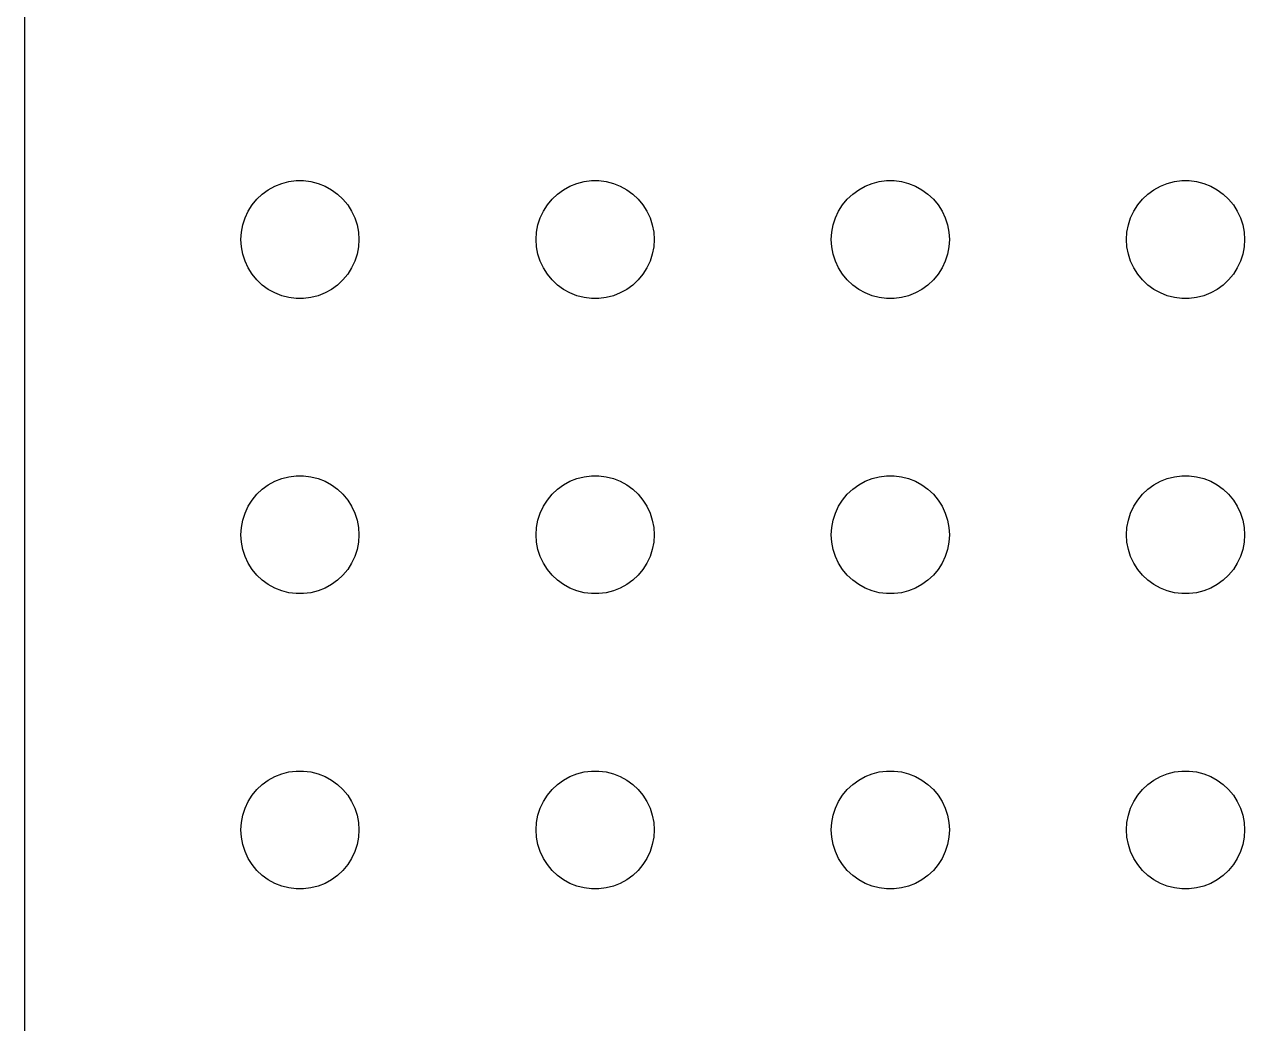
# Model space of a CAD drawing. Header units: metres. Extents: x -150 to 150, y -112 to 112.
# Drawn here: x -149.5 to -118.5, y -57.42 to -32.03 of the extents above; entities that cross this region are included whole.
import ezdxf

# ---------------------------------------------------------------- set-up
doc = ezdxf.new("R2010")
doc.units = ezdxf.units.M

msp = doc.modelspace()

# ---------------------------------------------------------------- linework, layer by layer
for p, q in [((-149.5, 107), (-149.5, -107)), ((-143.456, -36.3442), (-143.304, -36.2335)), ((-143.304, -36.2335), (-143.139, -36.1428)), ((-143.139, -36.1428), (-142.964, -36.0734)), ((-142.964, -36.0734), (-142.781, -36.0266)), ((-142.781, -36.0266), (-142.594, -36.003)), ((-142.594, -36.003), (-142.406, -36.003)), ((-142.406, -36.003), (-142.219, -36.0266)), ((-142.219, -36.0266), (-142.036, -36.0734)), ((-142.036, -36.0734), (-141.861, -36.1428)), ((-141.861, -36.1428), (-141.696, -36.2335)), ((-141.696, -36.2335), (-141.544, -36.3442)), ((-135.956, -36.3442), (-135.804, -36.2335)), ((-135.804, -36.2335), (-135.639, -36.1428)), ((-135.639, -36.1428), (-135.464, -36.0734)), ((-135.464, -36.0734), (-135.281, -36.0266)), ((-135.281, -36.0266), (-135.094, -36.003)), ((-135.094, -36.003), (-134.906, -36.003)), ((-134.906, -36.003), (-134.719, -36.0266)), ((-134.719, -36.0266), (-134.536, -36.0734)), ((-134.536, -36.0734), (-134.361, -36.1428)), ((-134.361, -36.1428), (-134.196, -36.2335)), ((-134.196, -36.2335), (-134.044, -36.3442)), ((-128.456, -36.3442), (-128.304, -36.2335)), ((-128.304, -36.2335), (-128.139, -36.1428)), ((-128.139, -36.1428), (-127.964, -36.0734)), ((-127.964, -36.0734), (-127.781, -36.0266)), ((-127.781, -36.0266), (-127.594, -36.003)), ((-127.594, -36.003), (-127.406, -36.003)), ((-127.406, -36.003), (-127.219, -36.0266)), ((-127.219, -36.0266), (-127.036, -36.0734)), ((-127.036, -36.0734), (-126.861, -36.1428)), ((-126.861, -36.1428), (-126.696, -36.2335)), ((-126.696, -36.2335), (-126.544, -36.3442)), ((-120.956, -36.3442), (-120.804, -36.2335)), ((-120.804, -36.2335), (-120.639, -36.1428)), ((-120.639, -36.1428), (-120.464, -36.0734)), ((-120.464, -36.0734), (-120.281, -36.0266)), ((-120.281, -36.0266), (-120.094, -36.003)), ((-120.094, -36.003), (-119.906, -36.003)), ((-119.906, -36.003), (-119.719, -36.0266)), ((-119.719, -36.0266), (-119.536, -36.0734)), ((-119.536, -36.0734), (-119.361, -36.1428)), ((-119.361, -36.1428), (-119.196, -36.2335)), ((-119.196, -36.2335), (-119.044, -36.3442)), ((-143.714, -36.6183), (-143.593, -36.4732)), ((-143.593, -36.4732), (-143.456, -36.3442)), ((-141.544, -36.3442), (-141.407, -36.4732)), ((-141.407, -36.4732), (-141.286, -36.6183)), ((-136.214, -36.6183), (-136.093, -36.4732)), ((-136.093, -36.4732), (-135.956, -36.3442)), ((-134.044, -36.3442), (-133.907, -36.4732)), ((-133.907, -36.4732), (-133.786, -36.6183)), ((-128.714, -36.6183), (-128.593, -36.4732)), ((-128.593, -36.4732), (-128.456, -36.3442)), ((-126.544, -36.3442), (-126.407, -36.4732)), ((-126.407, -36.4732), (-126.286, -36.6183)), ((-121.214, -36.6183), (-121.093, -36.4732)), ((-121.093, -36.4732), (-120.956, -36.3442)), ((-119.044, -36.3442), (-118.907, -36.4732)), ((-118.907, -36.4732), (-118.786, -36.6183)), ((-143.895, -36.9478), (-143.814, -36.7774)), ((-143.814, -36.7774), (-143.714, -36.6183)), ((-141.286, -36.6183), (-141.186, -36.7774)), ((-141.186, -36.7774), (-141.105, -36.9478)), ((-136.395, -36.9478), (-136.314, -36.7774)), ((-136.314, -36.7774), (-136.214, -36.6183)), ((-133.786, -36.6183), (-133.686, -36.7774)), ((-133.686, -36.7774), (-133.605, -36.9478)), ((-128.895, -36.9478), (-128.814, -36.7774)), ((-128.814, -36.7774), (-128.714, -36.6183)), ((-126.286, -36.6183), (-126.186, -36.7774)), ((-126.186, -36.7774), (-126.105, -36.9478)), ((-121.395, -36.9478), (-121.314, -36.7774)), ((-121.314, -36.7774), (-121.214, -36.6183)), ((-118.786, -36.6183), (-118.686, -36.7774)), ((-118.686, -36.7774), (-118.605, -36.9478)), ((-143.988, -37.312), (-143.953, -37.127)), ((-143.953, -37.127), (-143.895, -36.9478)), ((-141.105, -36.9478), (-141.047, -37.127)), ((-141.047, -37.127), (-141.012, -37.312)), ((-136.488, -37.312), (-136.453, -37.127)), ((-136.453, -37.127), (-136.395, -36.9478)), ((-133.605, -36.9478), (-133.547, -37.127)), ((-133.547, -37.127), (-133.512, -37.312)), ((-128.988, -37.312), (-128.953, -37.127)), ((-128.953, -37.127), (-128.895, -36.9478)), ((-126.105, -36.9478), (-126.047, -37.127)), ((-126.047, -37.127), (-126.012, -37.312)), ((-121.488, -37.312), (-121.453, -37.127)), ((-121.453, -37.127), (-121.395, -36.9478)), ((-118.605, -36.9478), (-118.547, -37.127)), ((-118.547, -37.127), (-118.512, -37.312)), ((-144, -37.5), (-143.988, -37.312)), ((-143.988, -37.688), (-144, -37.5)), ((-141.012, -37.312), (-141, -37.5)), ((-141, -37.5), (-141.012, -37.688)), ((-136.5, -37.5), (-136.488, -37.312)), ((-136.488, -37.688), (-136.5, -37.5)), ((-133.512, -37.312), (-133.5, -37.5)), ((-133.5, -37.5), (-133.512, -37.688)), ((-129, -37.5), (-128.988, -37.312)), ((-128.988, -37.688), (-129, -37.5)), ((-126.012, -37.312), (-126, -37.5)), ((-126, -37.5), (-126.012, -37.688)), ((-121.5, -37.5), (-121.488, -37.312)), ((-121.488, -37.688), (-121.5, -37.5)), ((-118.512, -37.312), (-118.5, -37.5)), ((-118.5, -37.5), (-118.512, -37.688)), ((-143.953, -37.873), (-143.988, -37.688)), ((-141.012, -37.688), (-141.047, -37.873)), ((-136.453, -37.873), (-136.488, -37.688)), ((-133.512, -37.688), (-133.547, -37.873)), ((-128.953, -37.873), (-128.988, -37.688)), ((-126.012, -37.688), (-126.047, -37.873)), ((-121.453, -37.873), (-121.488, -37.688)), ((-118.512, -37.688), (-118.547, -37.873)), ((-143.895, -38.0522), (-143.953, -37.873)), ((-143.814, -38.2226), (-143.895, -38.0522)), ((-141.105, -38.0522), (-141.186, -38.2226)), ((-141.047, -37.873), (-141.105, -38.0522)), ((-136.395, -38.0522), (-136.453, -37.873)), ((-136.314, -38.2226), (-136.395, -38.0522)), ((-133.605, -38.0522), (-133.686, -38.2226)), ((-133.547, -37.873), (-133.605, -38.0522)), ((-128.895, -38.0522), (-128.953, -37.873)), ((-128.814, -38.2226), (-128.895, -38.0522)), ((-126.105, -38.0522), (-126.186, -38.2226)), ((-126.047, -37.873), (-126.105, -38.0522)), ((-121.395, -38.0522), (-121.453, -37.873)), ((-121.314, -38.2226), (-121.395, -38.0522)), ((-118.605, -38.0522), (-118.686, -38.2226)), ((-118.547, -37.873), (-118.605, -38.0522)), ((-143.714, -38.3817), (-143.814, -38.2226)), ((-143.593, -38.5268), (-143.714, -38.3817)), ((-141.286, -38.3817), (-141.407, -38.5268)), ((-141.186, -38.2226), (-141.286, -38.3817)), ((-136.214, -38.3817), (-136.314, -38.2226)), ((-136.093, -38.5268), (-136.214, -38.3817)), ((-133.786, -38.3817), (-133.907, -38.5268)), ((-133.686, -38.2226), (-133.786, -38.3817)), ((-128.714, -38.3817), (-128.814, -38.2226)), ((-128.593, -38.5268), (-128.714, -38.3817)), ((-126.286, -38.3817), (-126.407, -38.5268)), ((-126.186, -38.2226), (-126.286, -38.3817)), ((-121.214, -38.3817), (-121.314, -38.2226)), ((-121.093, -38.5268), (-121.214, -38.3817)), ((-118.786, -38.3817), (-118.907, -38.5268)), ((-118.686, -38.2226), (-118.786, -38.3817)), ((-143.456, -38.6558), (-143.593, -38.5268)), ((-143.304, -38.7665), (-143.456, -38.6558)), ((-141.544, -38.6558), (-141.696, -38.7665)), ((-141.407, -38.5268), (-141.544, -38.6558)), ((-135.956, -38.6558), (-136.093, -38.5268)), ((-135.804, -38.7665), (-135.956, -38.6558)), ((-134.044, -38.6558), (-134.196, -38.7665)), ((-133.907, -38.5268), (-134.044, -38.6558)), ((-128.456, -38.6558), (-128.593, -38.5268)), ((-128.304, -38.7665), (-128.456, -38.6558)), ((-126.544, -38.6558), (-126.696, -38.7665)), ((-126.407, -38.5268), (-126.544, -38.6558)), ((-120.956, -38.6558), (-121.093, -38.5268)), ((-120.804, -38.7665), (-120.956, -38.6558)), ((-119.044, -38.6558), (-119.196, -38.7665)), ((-118.907, -38.5268), (-119.044, -38.6558)), ((-143.139, -38.8572), (-143.304, -38.7665)), ((-142.964, -38.9266), (-143.139, -38.8572)), ((-142.781, -38.9734), (-142.964, -38.9266)), ((-142.594, -38.997), (-142.781, -38.9734)), ((-142.406, -38.997), (-142.594, -38.997)), ((-142.219, -38.9734), (-142.406, -38.997)), ((-142.036, -38.9266), (-142.219, -38.9734)), ((-141.861, -38.8572), (-142.036, -38.9266)), ((-141.696, -38.7665), (-141.861, -38.8572)), ((-135.639, -38.8572), (-135.804, -38.7665)), ((-135.464, -38.9266), (-135.639, -38.8572)), ((-135.281, -38.9734), (-135.464, -38.9266)), ((-135.094, -38.997), (-135.281, -38.9734)), ((-134.906, -38.997), (-135.094, -38.997)), ((-134.719, -38.9734), (-134.906, -38.997)), ((-134.536, -38.9266), (-134.719, -38.9734)), ((-134.361, -38.8572), (-134.536, -38.9266)), ((-134.196, -38.7665), (-134.361, -38.8572)), ((-128.139, -38.8572), (-128.304, -38.7665)), ((-127.964, -38.9266), (-128.139, -38.8572)), ((-127.781, -38.9734), (-127.964, -38.9266)), ((-127.594, -38.997), (-127.781, -38.9734)), ((-127.406, -38.997), (-127.594, -38.997)), ((-127.219, -38.9734), (-127.406, -38.997)), ((-127.036, -38.9266), (-127.219, -38.9734)), ((-126.861, -38.8572), (-127.036, -38.9266)), ((-126.696, -38.7665), (-126.861, -38.8572)), ((-120.639, -38.8572), (-120.804, -38.7665)), ((-120.464, -38.9266), (-120.639, -38.8572)), ((-120.281, -38.9734), (-120.464, -38.9266)), ((-120.094, -38.997), (-120.281, -38.9734)), ((-119.906, -38.997), (-120.094, -38.997)), ((-119.719, -38.9734), (-119.906, -38.997)), ((-119.536, -38.9266), (-119.719, -38.9734)), ((-119.361, -38.8572), (-119.536, -38.9266)), ((-119.196, -38.7665), (-119.361, -38.8572)), ((-143.304, -43.7335), (-143.139, -43.6428)), ((-143.139, -43.6428), (-142.964, -43.5734)), ((-142.964, -43.5734), (-142.781, -43.5266)), ((-142.781, -43.5266), (-142.594, -43.503)), ((-142.594, -43.503), (-142.406, -43.503)), ((-142.406, -43.503), (-142.219, -43.5266)), ((-142.219, -43.5266), (-142.036, -43.5734)), ((-142.036, -43.5734), (-141.861, -43.6428)), ((-141.861, -43.6428), (-141.696, -43.7335)), ((-135.804, -43.7335), (-135.639, -43.6428)), ((-135.639, -43.6428), (-135.464, -43.5734)), ((-135.464, -43.5734), (-135.281, -43.5266)), ((-135.281, -43.5266), (-135.094, -43.503)), ((-135.094, -43.503), (-134.906, -43.503)), ((-134.906, -43.503), (-134.719, -43.5266)), ((-134.719, -43.5266), (-134.536, -43.5734)), ((-134.536, -43.5734), (-134.361, -43.6428)), ((-134.361, -43.6428), (-134.196, -43.7335)), ((-128.304, -43.7335), (-128.139, -43.6428)), ((-128.139, -43.6428), (-127.964, -43.5734)), ((-127.964, -43.5734), (-127.781, -43.5266)), ((-127.781, -43.5266), (-127.594, -43.503)), ((-127.594, -43.503), (-127.406, -43.503)), ((-127.406, -43.503), (-127.219, -43.5266)), ((-127.219, -43.5266), (-127.036, -43.5734)), ((-127.036, -43.5734), (-126.861, -43.6428)), ((-126.861, -43.6428), (-126.696, -43.7335)), ((-120.804, -43.7335), (-120.639, -43.6428)), ((-120.639, -43.6428), (-120.464, -43.5734)), ((-120.464, -43.5734), (-120.281, -43.5266)), ((-120.281, -43.5266), (-120.094, -43.503)), ((-120.094, -43.503), (-119.906, -43.503)), ((-119.906, -43.503), (-119.719, -43.5266)), ((-119.719, -43.5266), (-119.536, -43.5734)), ((-119.536, -43.5734), (-119.361, -43.6428)), ((-119.361, -43.6428), (-119.196, -43.7335)), ((-143.714, -44.1183), (-143.593, -43.9732)), ((-143.593, -43.9732), (-143.456, -43.8442)), ((-143.456, -43.8442), (-143.304, -43.7335)), ((-141.696, -43.7335), (-141.544, -43.8442)), ((-141.544, -43.8442), (-141.407, -43.9732)), ((-141.407, -43.9732), (-141.286, -44.1183)), ((-136.214, -44.1183), (-136.093, -43.9732)), ((-136.093, -43.9732), (-135.956, -43.8442)), ((-135.956, -43.8442), (-135.804, -43.7335)), ((-134.196, -43.7335), (-134.044, -43.8442)), ((-134.044, -43.8442), (-133.907, -43.9732)), ((-133.907, -43.9732), (-133.786, -44.1183)), ((-128.714, -44.1183), (-128.593, -43.9732)), ((-128.593, -43.9732), (-128.456, -43.8442)), ((-128.456, -43.8442), (-128.304, -43.7335)), ((-126.696, -43.7335), (-126.544, -43.8442)), ((-126.544, -43.8442), (-126.407, -43.9732)), ((-126.407, -43.9732), (-126.286, -44.1183)), ((-121.214, -44.1183), (-121.093, -43.9732)), ((-121.093, -43.9732), (-120.956, -43.8442)), ((-120.956, -43.8442), (-120.804, -43.7335)), ((-119.196, -43.7335), (-119.044, -43.8442)), ((-119.044, -43.8442), (-118.907, -43.9732)), ((-118.907, -43.9732), (-118.786, -44.1183)), ((-143.895, -44.4478), (-143.814, -44.2774)), ((-143.814, -44.2774), (-143.714, -44.1183)), ((-141.286, -44.1183), (-141.186, -44.2774)), ((-141.186, -44.2774), (-141.105, -44.4478)), ((-136.395, -44.4478), (-136.314, -44.2774)), ((-136.314, -44.2774), (-136.214, -44.1183)), ((-133.786, -44.1183), (-133.686, -44.2774)), ((-133.686, -44.2774), (-133.605, -44.4478)), ((-128.895, -44.4478), (-128.814, -44.2774)), ((-128.814, -44.2774), (-128.714, -44.1183)), ((-126.286, -44.1183), (-126.186, -44.2774)), ((-126.186, -44.2774), (-126.105, -44.4478)), ((-121.395, -44.4478), (-121.314, -44.2774)), ((-121.314, -44.2774), (-121.214, -44.1183)), ((-118.786, -44.1183), (-118.686, -44.2774)), ((-118.686, -44.2774), (-118.605, -44.4478)), ((-143.988, -44.812), (-143.953, -44.627)), ((-143.953, -44.627), (-143.895, -44.4478)), ((-141.105, -44.4478), (-141.047, -44.627)), ((-141.047, -44.627), (-141.012, -44.812)), ((-136.488, -44.812), (-136.453, -44.627)), ((-136.453, -44.627), (-136.395, -44.4478)), ((-133.605, -44.4478), (-133.547, -44.627)), ((-133.547, -44.627), (-133.512, -44.812)), ((-128.988, -44.812), (-128.953, -44.627)), ((-128.953, -44.627), (-128.895, -44.4478)), ((-126.105, -44.4478), (-126.047, -44.627)), ((-126.047, -44.627), (-126.012, -44.812)), ((-121.488, -44.812), (-121.453, -44.627)), ((-121.453, -44.627), (-121.395, -44.4478)), ((-118.605, -44.4478), (-118.547, -44.627)), ((-118.547, -44.627), (-118.512, -44.812)), ((-144, -45), (-143.988, -44.812)), ((-141.012, -44.812), (-141, -45)), ((-136.5, -45), (-136.488, -44.812)), ((-133.512, -44.812), (-133.5, -45)), ((-129, -45), (-128.988, -44.812)), ((-126.012, -44.812), (-126, -45)), ((-121.5, -45), (-121.488, -44.812)), ((-118.512, -44.812), (-118.5, -45)), ((-143.988, -45.188), (-144, -45)), ((-143.953, -45.373), (-143.988, -45.188)), ((-141.012, -45.188), (-141.047, -45.373)), ((-141, -45), (-141.012, -45.188)), ((-136.488, -45.188), (-136.5, -45)), ((-136.453, -45.373), (-136.488, -45.188)), ((-133.512, -45.188), (-133.547, -45.373)), ((-133.5, -45), (-133.512, -45.188)), ((-128.988, -45.188), (-129, -45)), ((-128.953, -45.373), (-128.988, -45.188)), ((-126.012, -45.188), (-126.047, -45.373)), ((-126, -45), (-126.012, -45.188)), ((-121.488, -45.188), (-121.5, -45)), ((-121.453, -45.373), (-121.488, -45.188)), ((-118.512, -45.188), (-118.547, -45.373)), ((-118.5, -45), (-118.512, -45.188)), ((-143.895, -45.5522), (-143.953, -45.373)), ((-143.814, -45.7226), (-143.895, -45.5522)), ((-141.105, -45.5522), (-141.186, -45.7226)), ((-141.047, -45.373), (-141.105, -45.5522)), ((-136.395, -45.5522), (-136.453, -45.373)), ((-136.314, -45.7226), (-136.395, -45.5522)), ((-133.605, -45.5522), (-133.686, -45.7226)), ((-133.547, -45.373), (-133.605, -45.5522)), ((-128.895, -45.5522), (-128.953, -45.373)), ((-128.814, -45.7226), (-128.895, -45.5522)), ((-126.105, -45.5522), (-126.186, -45.7226)), ((-126.047, -45.373), (-126.105, -45.5522)), ((-121.395, -45.5522), (-121.453, -45.373)), ((-121.314, -45.7226), (-121.395, -45.5522)), ((-118.605, -45.5522), (-118.686, -45.7226)), ((-118.547, -45.373), (-118.605, -45.5522)), ((-143.714, -45.8817), (-143.814, -45.7226)), ((-141.186, -45.7226), (-141.286, -45.8817)), ((-136.214, -45.8817), (-136.314, -45.7226)), ((-133.686, -45.7226), (-133.786, -45.8817)), ((-128.714, -45.8817), (-128.814, -45.7226)), ((-126.186, -45.7226), (-126.286, -45.8817)), ((-121.214, -45.8817), (-121.314, -45.7226)), ((-118.686, -45.7226), (-118.786, -45.8817)), ((-143.593, -46.0268), (-143.714, -45.8817)), ((-143.456, -46.1558), (-143.593, -46.0268)), ((-143.304, -46.2665), (-143.456, -46.1558)), ((-141.544, -46.1558), (-141.696, -46.2665)), ((-141.407, -46.0268), (-141.544, -46.1558)), ((-141.286, -45.8817), (-141.407, -46.0268)), ((-136.093, -46.0268), (-136.214, -45.8817)), ((-135.956, -46.1558), (-136.093, -46.0268)), ((-135.804, -46.2665), (-135.956, -46.1558)), ((-134.044, -46.1558), (-134.196, -46.2665)), ((-133.907, -46.0268), (-134.044, -46.1558)), ((-133.786, -45.8817), (-133.907, -46.0268)), ((-128.593, -46.0268), (-128.714, -45.8817)), ((-128.456, -46.1558), (-128.593, -46.0268)), ((-128.304, -46.2665), (-128.456, -46.1558)), ((-126.544, -46.1558), (-126.696, -46.2665)), ((-126.407, -46.0268), (-126.544, -46.1558)), ((-126.286, -45.8817), (-126.407, -46.0268)), ((-121.093, -46.0268), (-121.214, -45.8817)), ((-120.956, -46.1558), (-121.093, -46.0268)), ((-120.804, -46.2665), (-120.956, -46.1558)), ((-119.044, -46.1558), (-119.196, -46.2665)), ((-118.907, -46.0268), (-119.044, -46.1558)), ((-118.786, -45.8817), (-118.907, -46.0268)), ((-143.139, -46.3572), (-143.304, -46.2665)), ((-142.964, -46.4266), (-143.139, -46.3572)), ((-142.781, -46.4734), (-142.964, -46.4266)), ((-142.594, -46.497), (-142.781, -46.4734)), ((-142.406, -46.497), (-142.594, -46.497)), ((-142.219, -46.4734), (-142.406, -46.497)), ((-142.036, -46.4266), (-142.219, -46.4734)), ((-141.861, -46.3572), (-142.036, -46.4266)), ((-141.696, -46.2665), (-141.861, -46.3572)), ((-135.639, -46.3572), (-135.804, -46.2665)), ((-135.464, -46.4266), (-135.639, -46.3572)), ((-135.281, -46.4734), (-135.464, -46.4266)), ((-135.094, -46.497), (-135.281, -46.4734)), ((-134.906, -46.497), (-135.094, -46.497)), ((-134.719, -46.4734), (-134.906, -46.497)), ((-134.536, -46.4266), (-134.719, -46.4734)), ((-134.361, -46.3572), (-134.536, -46.4266)), ((-134.196, -46.2665), (-134.361, -46.3572)), ((-128.139, -46.3572), (-128.304, -46.2665)), ((-127.964, -46.4266), (-128.139, -46.3572)), ((-127.781, -46.4734), (-127.964, -46.4266)), ((-127.594, -46.497), (-127.781, -46.4734)), ((-127.406, -46.497), (-127.594, -46.497)), ((-127.219, -46.4734), (-127.406, -46.497)), ((-127.036, -46.4266), (-127.219, -46.4734)), ((-126.861, -46.3572), (-127.036, -46.4266)), ((-126.696, -46.2665), (-126.861, -46.3572)), ((-120.639, -46.3572), (-120.804, -46.2665)), ((-120.464, -46.4266), (-120.639, -46.3572)), ((-120.281, -46.4734), (-120.464, -46.4266)), ((-120.094, -46.497), (-120.281, -46.4734)), ((-119.906, -46.497), (-120.094, -46.497)), ((-119.719, -46.4734), (-119.906, -46.497)), ((-119.536, -46.4266), (-119.719, -46.4734)), ((-119.361, -46.3572), (-119.536, -46.4266)), ((-119.196, -46.2665), (-119.361, -46.3572)), ((-143.304, -51.2335), (-143.139, -51.1428)), ((-143.139, -51.1428), (-142.964, -51.0734)), ((-142.964, -51.0734), (-142.781, -51.0266)), ((-142.781, -51.0266), (-142.594, -51.003)), ((-142.594, -51.003), (-142.406, -51.003)), ((-142.406, -51.003), (-142.219, -51.0266)), ((-142.219, -51.0266), (-142.036, -51.0734)), ((-142.036, -51.0734), (-141.861, -51.1428)), ((-141.861, -51.1428), (-141.696, -51.2335)), ((-135.804, -51.2335), (-135.639, -51.1428)), ((-135.639, -51.1428), (-135.464, -51.0734)), ((-135.464, -51.0734), (-135.281, -51.0266)), ((-135.281, -51.0266), (-135.094, -51.003)), ((-135.094, -51.003), (-134.906, -51.003)), ((-134.906, -51.003), (-134.719, -51.0266)), ((-134.719, -51.0266), (-134.536, -51.0734)), ((-134.536, -51.0734), (-134.361, -51.1428)), ((-134.361, -51.1428), (-134.196, -51.2335)), ((-128.304, -51.2335), (-128.139, -51.1428)), ((-128.139, -51.1428), (-127.964, -51.0734)), ((-127.964, -51.0734), (-127.781, -51.0266)), ((-127.781, -51.0266), (-127.594, -51.003)), ((-127.594, -51.003), (-127.406, -51.003)), ((-127.406, -51.003), (-127.219, -51.0266)), ((-127.219, -51.0266), (-127.036, -51.0734)), ((-127.036, -51.0734), (-126.861, -51.1428)), ((-126.861, -51.1428), (-126.696, -51.2335)), ((-120.804, -51.2335), (-120.639, -51.1428)), ((-120.639, -51.1428), (-120.464, -51.0734)), ((-120.464, -51.0734), (-120.281, -51.0266)), ((-120.281, -51.0266), (-120.094, -51.003)), ((-120.094, -51.003), (-119.906, -51.003)), ((-119.906, -51.003), (-119.719, -51.0266)), ((-119.719, -51.0266), (-119.536, -51.0734)), ((-119.536, -51.0734), (-119.361, -51.1428)), ((-119.361, -51.1428), (-119.196, -51.2335)), ((-143.593, -51.4732), (-143.456, -51.3442)), ((-143.456, -51.3442), (-143.304, -51.2335)), ((-141.696, -51.2335), (-141.544, -51.3442)), ((-141.544, -51.3442), (-141.407, -51.4732)), ((-136.093, -51.4732), (-135.956, -51.3442)), ((-135.956, -51.3442), (-135.804, -51.2335)), ((-134.196, -51.2335), (-134.044, -51.3442)), ((-134.044, -51.3442), (-133.907, -51.4732)), ((-128.593, -51.4732), (-128.456, -51.3442)), ((-128.456, -51.3442), (-128.304, -51.2335)), ((-126.696, -51.2335), (-126.544, -51.3442)), ((-126.544, -51.3442), (-126.407, -51.4732)), ((-121.093, -51.4732), (-120.956, -51.3442)), ((-120.956, -51.3442), (-120.804, -51.2335)), ((-119.196, -51.2335), (-119.044, -51.3442)), ((-119.044, -51.3442), (-118.907, -51.4732)), ((-143.814, -51.7774), (-143.714, -51.6183)), ((-143.714, -51.6183), (-143.593, -51.4732)), ((-141.407, -51.4732), (-141.286, -51.6183)), ((-141.286, -51.6183), (-141.186, -51.7774)), ((-136.314, -51.7774), (-136.214, -51.6183)), ((-136.214, -51.6183), (-136.093, -51.4732)), ((-133.907, -51.4732), (-133.786, -51.6183)), ((-133.786, -51.6183), (-133.686, -51.7774)), ((-128.814, -51.7774), (-128.714, -51.6183)), ((-128.714, -51.6183), (-128.593, -51.4732)), ((-126.407, -51.4732), (-126.286, -51.6183)), ((-126.286, -51.6183), (-126.186, -51.7774)), ((-121.314, -51.7774), (-121.214, -51.6183)), ((-121.214, -51.6183), (-121.093, -51.4732)), ((-118.907, -51.4732), (-118.786, -51.6183)), ((-118.786, -51.6183), (-118.686, -51.7774)), ((-143.953, -52.127), (-143.895, -51.9478)), ((-143.895, -51.9478), (-143.814, -51.7774)), ((-141.186, -51.7774), (-141.105, -51.9478)), ((-141.105, -51.9478), (-141.047, -52.127)), ((-136.453, -52.127), (-136.395, -51.9478)), ((-136.395, -51.9478), (-136.314, -51.7774)), ((-133.686, -51.7774), (-133.605, -51.9478)), ((-133.605, -51.9478), (-133.547, -52.127)), ((-128.953, -52.127), (-128.895, -51.9478)), ((-128.895, -51.9478), (-128.814, -51.7774)), ((-126.186, -51.7774), (-126.105, -51.9478)), ((-126.105, -51.9478), (-126.047, -52.127)), ((-121.453, -52.127), (-121.395, -51.9478)), ((-121.395, -51.9478), (-121.314, -51.7774)), ((-118.686, -51.7774), (-118.605, -51.9478)), ((-118.605, -51.9478), (-118.547, -52.127)), ((-144, -52.5), (-143.988, -52.312)), ((-143.988, -52.312), (-143.953, -52.127)), ((-141.047, -52.127), (-141.012, -52.312)), ((-141.012, -52.312), (-141, -52.5)), ((-136.5, -52.5), (-136.488, -52.312)), ((-136.488, -52.312), (-136.453, -52.127)), ((-133.547, -52.127), (-133.512, -52.312)), ((-133.512, -52.312), (-133.5, -52.5)), ((-129, -52.5), (-128.988, -52.312)), ((-128.988, -52.312), (-128.953, -52.127)), ((-126.047, -52.127), (-126.012, -52.312)), ((-126.012, -52.312), (-126, -52.5)), ((-121.5, -52.5), (-121.488, -52.312)), ((-121.488, -52.312), (-121.453, -52.127)), ((-118.547, -52.127), (-118.512, -52.312)), ((-118.512, -52.312), (-118.5, -52.5)), ((-143.988, -52.688), (-144, -52.5)), ((-143.953, -52.873), (-143.988, -52.688)), ((-141.012, -52.688), (-141.047, -52.873)), ((-141, -52.5), (-141.012, -52.688)), ((-136.488, -52.688), (-136.5, -52.5)), ((-136.453, -52.873), (-136.488, -52.688)), ((-133.512, -52.688), (-133.547, -52.873)), ((-133.5, -52.5), (-133.512, -52.688)), ((-128.988, -52.688), (-129, -52.5)), ((-128.953, -52.873), (-128.988, -52.688)), ((-126.012, -52.688), (-126.047, -52.873)), ((-126, -52.5), (-126.012, -52.688)), ((-121.488, -52.688), (-121.5, -52.5)), ((-121.453, -52.873), (-121.488, -52.688)), ((-118.512, -52.688), (-118.547, -52.873)), ((-118.5, -52.5), (-118.512, -52.688)), ((-143.895, -53.0522), (-143.953, -52.873)), ((-141.047, -52.873), (-141.105, -53.0522)), ((-136.395, -53.0522), (-136.453, -52.873)), ((-133.547, -52.873), (-133.605, -53.0522)), ((-128.895, -53.0522), (-128.953, -52.873)), ((-126.047, -52.873), (-126.105, -53.0522)), ((-121.395, -53.0522), (-121.453, -52.873)), ((-118.547, -52.873), (-118.605, -53.0522)), ((-143.814, -53.2226), (-143.895, -53.0522)), ((-143.714, -53.3817), (-143.814, -53.2226)), ((-141.186, -53.2226), (-141.286, -53.3817)), ((-141.105, -53.0522), (-141.186, -53.2226)), ((-136.314, -53.2226), (-136.395, -53.0522)), ((-136.214, -53.3817), (-136.314, -53.2226)), ((-133.686, -53.2226), (-133.786, -53.3817)), ((-133.605, -53.0522), (-133.686, -53.2226)), ((-128.814, -53.2226), (-128.895, -53.0522)), ((-128.714, -53.3817), (-128.814, -53.2226)), ((-126.186, -53.2226), (-126.286, -53.3817)), ((-126.105, -53.0522), (-126.186, -53.2226)), ((-121.314, -53.2226), (-121.395, -53.0522)), ((-121.214, -53.3817), (-121.314, -53.2226)), ((-118.686, -53.2226), (-118.786, -53.3817)), ((-118.605, -53.0522), (-118.686, -53.2226)), ((-143.593, -53.5268), (-143.714, -53.3817)), ((-143.456, -53.6558), (-143.593, -53.5268)), ((-141.407, -53.5268), (-141.544, -53.6558)), ((-141.286, -53.3817), (-141.407, -53.5268)), ((-136.093, -53.5268), (-136.214, -53.3817)), ((-135.956, -53.6558), (-136.093, -53.5268)), ((-133.907, -53.5268), (-134.044, -53.6558)), ((-133.786, -53.3817), (-133.907, -53.5268)), ((-128.593, -53.5268), (-128.714, -53.3817)), ((-128.456, -53.6558), (-128.593, -53.5268)), ((-126.407, -53.5268), (-126.544, -53.6558)), ((-126.286, -53.3817), (-126.407, -53.5268)), ((-121.093, -53.5268), (-121.214, -53.3817)), ((-120.956, -53.6558), (-121.093, -53.5268)), ((-118.907, -53.5268), (-119.044, -53.6558)), ((-118.786, -53.3817), (-118.907, -53.5268)), ((-143.304, -53.7665), (-143.456, -53.6558)), ((-143.139, -53.8572), (-143.304, -53.7665)), ((-142.964, -53.9266), (-143.139, -53.8572)), ((-142.781, -53.9734), (-142.964, -53.9266)), ((-142.036, -53.9266), (-142.219, -53.9734)), ((-141.861, -53.8572), (-142.036, -53.9266)), ((-141.696, -53.7665), (-141.861, -53.8572)), ((-141.544, -53.6558), (-141.696, -53.7665)), ((-135.804, -53.7665), (-135.956, -53.6558)), ((-135.639, -53.8572), (-135.804, -53.7665)), ((-135.464, -53.9266), (-135.639, -53.8572)), ((-135.281, -53.9734), (-135.464, -53.9266)), ((-134.536, -53.9266), (-134.719, -53.9734)), ((-134.361, -53.8572), (-134.536, -53.9266)), ((-134.196, -53.7665), (-134.361, -53.8572)), ((-134.044, -53.6558), (-134.196, -53.7665)), ((-128.304, -53.7665), (-128.456, -53.6558)), ((-128.139, -53.8572), (-128.304, -53.7665)), ((-127.964, -53.9266), (-128.139, -53.8572)), ((-127.781, -53.9734), (-127.964, -53.9266)), ((-127.036, -53.9266), (-127.219, -53.9734)), ((-126.861, -53.8572), (-127.036, -53.9266)), ((-126.696, -53.7665), (-126.861, -53.8572)), ((-126.544, -53.6558), (-126.696, -53.7665)), ((-120.804, -53.7665), (-120.956, -53.6558)), ((-120.639, -53.8572), (-120.804, -53.7665)), ((-120.464, -53.9266), (-120.639, -53.8572)), ((-120.281, -53.9734), (-120.464, -53.9266)), ((-119.536, -53.9266), (-119.719, -53.9734)), ((-119.361, -53.8572), (-119.536, -53.9266)), ((-119.196, -53.7665), (-119.361, -53.8572)), ((-119.044, -53.6558), (-119.196, -53.7665)), ((-142.594, -53.997), (-142.781, -53.9734)), ((-142.406, -53.997), (-142.594, -53.997)), ((-142.219, -53.9734), (-142.406, -53.997)), ((-135.094, -53.997), (-135.281, -53.9734)), ((-134.906, -53.997), (-135.094, -53.997)), ((-134.719, -53.9734), (-134.906, -53.997)), ((-127.594, -53.997), (-127.781, -53.9734)), ((-127.406, -53.997), (-127.594, -53.997)), ((-127.219, -53.9734), (-127.406, -53.997)), ((-120.094, -53.997), (-120.281, -53.9734)), ((-119.906, -53.997), (-120.094, -53.997)), ((-119.719, -53.9734), (-119.906, -53.997))]:
    msp.add_line(p, q)

doc.saveas('drawing.dxf')
